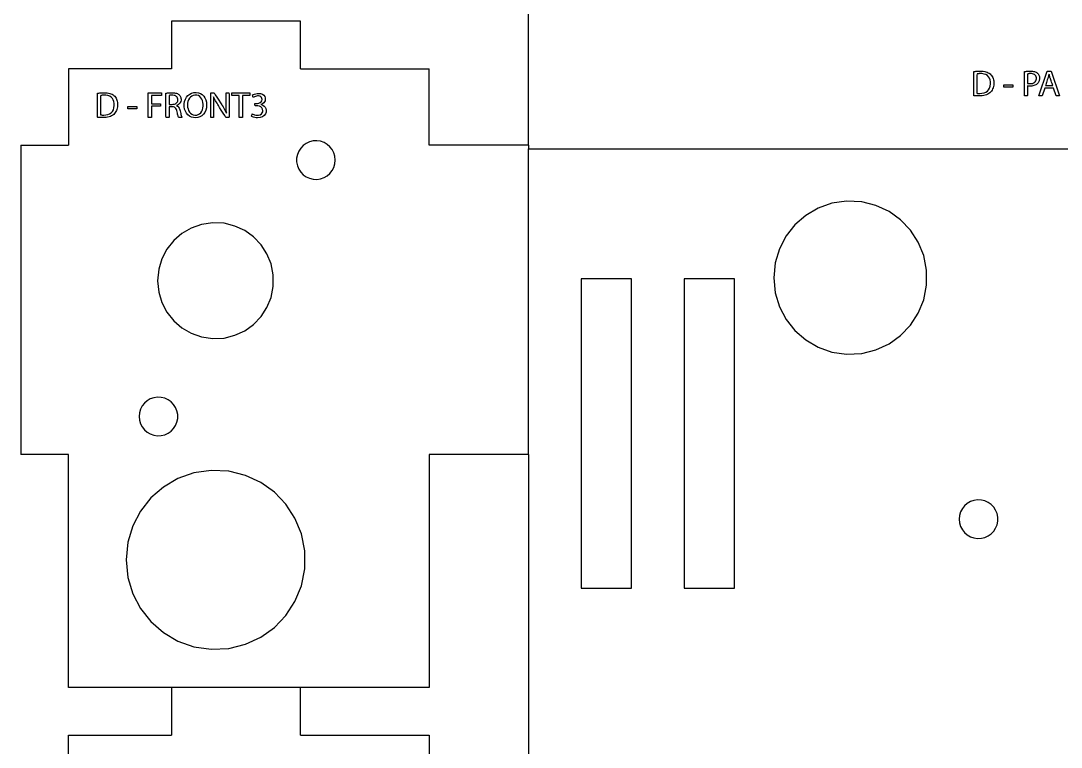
# Model space of a CAD drawing. Header units: metres. Extents: x 1590 to 2032, y 1171 to 1416.
# Drawn here: x 1592.8 to 1673.6, y 1228.9 to 1285.2 of the extents above; entities that cross this region are included whole.
import ezdxf

# ---------------------------------------------------------------- set-up
doc = ezdxf.new("R2010")
doc.units = ezdxf.units.M

msp = doc.modelspace()

# ---------------------------------------------------------------- linework, layer by layer
at = {"layer": 'COMPONENT1'}
for p, q in [((1632.23, 1275.599), (1632.23, 1327.305)), ((1614.53, 1285.22), (1604.53, 1285.22)), ((1604.53, 1285.22), (1604.53, 1281.52)), ((1614.53, 1281.52), (1614.53, 1285.22)), ((1604.53, 1281.52), (1596.53, 1281.52)), ((1596.53, 1281.52), (1596.53, 1275.599)), ((1614.53, 1281.52), (1624.53, 1281.52)), ((1624.53, 1275.599), (1624.53, 1281.52)), ((1592.83, 1275.599), (1596.53, 1275.599)), ((1592.83, 1275.599), (1592.83, 1251.589)), ((1614.558, 1275.36), (1614.406, 1275.125)), ((1614.751, 1275.561), (1614.558, 1275.36)), ((1614.978, 1275.725), (1614.751, 1275.561)), ((1615.234, 1275.844), (1614.978, 1275.725)), ((1615.513, 1275.913), (1615.234, 1275.844)), ((1615.81, 1275.928), (1615.513, 1275.913)), ((1616.099, 1275.885), (1615.81, 1275.928)), ((1616.367, 1275.79), (1616.099, 1275.885)), ((1616.609, 1275.648), (1616.367, 1275.79)), ((1616.82, 1275.465), (1616.609, 1275.648)), ((1616.993, 1275.246), (1616.82, 1275.465)), ((1632.23, 1275.599), (1624.53, 1275.599)), ((1632.23, 1275.599), (1632.23, 1275.3)), ((1632.23, 1275.3), (1788.894, 1275.3)), ((1632.23, 1251.589), (1632.23, 1275.3)), ((1614.298, 1274.863), (1614.242, 1274.578)), ((1614.242, 1274.578), (1614.242, 1274.281)), ((1614.406, 1275.125), (1614.298, 1274.863)), ((1617.124, 1274.997), (1616.993, 1275.246)), ((1617.206, 1274.723), (1617.124, 1274.997)), ((1617.235, 1274.429), (1617.206, 1274.723)), ((1614.242, 1274.281), (1614.298, 1273.996)), ((1614.298, 1273.996), (1614.406, 1273.734)), ((1614.406, 1273.734), (1614.558, 1273.499)), ((1616.993, 1273.613), (1617.124, 1273.862)), ((1617.124, 1273.862), (1617.206, 1274.136)), ((1617.206, 1274.136), (1617.235, 1274.429)), ((1614.558, 1273.499), (1614.751, 1273.297)), ((1614.751, 1273.297), (1614.978, 1273.134)), ((1614.978, 1273.134), (1615.234, 1273.015)), ((1615.234, 1273.015), (1615.513, 1272.946)), ((1615.513, 1272.946), (1615.81, 1272.931)), ((1615.81, 1272.931), (1616.099, 1272.974)), ((1616.099, 1272.974), (1616.367, 1273.069)), ((1616.367, 1273.069), (1616.609, 1273.211)), ((1616.609, 1273.211), (1616.82, 1273.394)), ((1616.82, 1273.394), (1616.993, 1273.613)), ((1656.932, 1271.242), (1655.785, 1271.073)), ((1658.108, 1271.185), (1656.932, 1271.242)), ((1654.72, 1270.697), (1653.76, 1270.134)), ((1655.785, 1271.073), (1654.72, 1270.697)), ((1659.216, 1270.909), (1658.108, 1271.185)), ((1660.232, 1270.437), (1659.216, 1270.909)), ((1661.132, 1269.79), (1660.232, 1270.437)), ((1653.76, 1270.134), (1652.925, 1269.408)), ((1661.896, 1268.99), (1661.132, 1269.79)), ((1606.056, 1269.151), (1605.33, 1268.726)), ((1606.862, 1269.436), (1606.056, 1269.151)), ((1607.729, 1269.564), (1606.862, 1269.436)), ((1608.618, 1269.521), (1607.729, 1269.564)), ((1609.457, 1269.312), (1608.618, 1269.521)), ((1610.225, 1268.955), (1609.457, 1269.312)), ((1610.906, 1268.466), (1610.225, 1268.955)), ((1652.925, 1269.408), (1652.237, 1268.539)), ((1662.502, 1268.059), (1661.896, 1268.99)), ((1604.698, 1268.176), (1604.178, 1267.52)), ((1605.33, 1268.726), (1604.698, 1268.176)), ((1611.483, 1267.86), (1610.906, 1268.466)), ((1652.237, 1268.539), (1651.719, 1267.551)), ((1662.927, 1267.018), (1662.502, 1268.059)), ((1604.178, 1267.52), (1603.787, 1266.772)), ((1611.941, 1267.156), (1611.483, 1267.86)), ((1651.719, 1267.551), (1651.392, 1266.463)), ((1603.787, 1266.772), (1603.54, 1265.95)), ((1612.263, 1266.369), (1611.941, 1267.156)), ((1651.392, 1266.463), (1651.279, 1265.3)), ((1663.15, 1265.89), (1662.927, 1267.018)), ((1603.54, 1265.95), (1603.453, 1265.069)), ((1612.432, 1265.516), (1612.263, 1266.369)), ((1663.15, 1264.709), (1663.15, 1265.89)), ((1603.453, 1265.069), (1603.54, 1264.189)), ((1612.432, 1264.623), (1612.432, 1265.516)), ((1640.23, 1265.225), (1636.33, 1265.225)), ((1636.33, 1265.225), (1636.33, 1241.214)), ((1640.23, 1241.214), (1640.23, 1265.225)), ((1648.23, 1265.225), (1644.33, 1265.225)), ((1644.33, 1265.225), (1644.33, 1241.214)), ((1648.23, 1241.214), (1648.23, 1265.225)), ((1651.279, 1265.3), (1651.392, 1264.136)), ((1603.54, 1264.189), (1603.787, 1263.367)), ((1612.263, 1263.77), (1612.432, 1264.623)), ((1651.392, 1264.136), (1651.719, 1263.048)), ((1662.927, 1263.581), (1663.15, 1264.709)), ((1603.787, 1263.367), (1604.178, 1262.619)), ((1611.941, 1262.983), (1612.263, 1263.77)), ((1662.502, 1262.54), (1662.927, 1263.581)), ((1604.178, 1262.619), (1604.698, 1261.962)), ((1611.483, 1262.278), (1611.941, 1262.983)), ((1651.719, 1263.048), (1652.237, 1262.06)), ((1661.896, 1261.609), (1662.502, 1262.54)), ((1604.698, 1261.962), (1605.33, 1261.413)), ((1610.225, 1261.184), (1610.906, 1261.673)), ((1610.906, 1261.673), (1611.483, 1262.278)), ((1652.237, 1262.06), (1652.925, 1261.191)), ((1661.132, 1260.809), (1661.896, 1261.609)), ((1605.33, 1261.413), (1606.056, 1260.988)), ((1606.056, 1260.988), (1606.862, 1260.703)), ((1608.618, 1260.618), (1609.457, 1260.827)), ((1609.457, 1260.827), (1610.225, 1261.184)), ((1652.925, 1261.191), (1653.76, 1260.465)), ((1660.232, 1260.162), (1661.132, 1260.809)), ((1606.862, 1260.703), (1607.729, 1260.575)), ((1607.729, 1260.575), (1608.618, 1260.618)), ((1653.76, 1260.465), (1654.72, 1259.903)), ((1659.216, 1259.69), (1660.232, 1260.162)), ((1654.72, 1259.903), (1655.785, 1259.526)), ((1655.785, 1259.526), (1656.932, 1259.357)), ((1656.932, 1259.357), (1658.108, 1259.414)), ((1658.108, 1259.414), (1659.216, 1259.69)), ((1603.154, 1255.986), (1602.885, 1255.891)), ((1603.443, 1256.029), (1603.154, 1255.986)), ((1603.739, 1256.014), (1603.443, 1256.029)), ((1604.019, 1255.945), (1603.739, 1256.014)), ((1604.275, 1255.826), (1604.019, 1255.945)), ((1602.129, 1255.098), (1602.046, 1254.824)), ((1602.259, 1255.347), (1602.129, 1255.098)), ((1602.432, 1255.566), (1602.259, 1255.347)), ((1602.643, 1255.749), (1602.432, 1255.566)), ((1602.885, 1255.891), (1602.643, 1255.749)), ((1604.502, 1255.662), (1604.275, 1255.826)), ((1604.694, 1255.461), (1604.502, 1255.662)), ((1604.847, 1255.226), (1604.694, 1255.461)), ((1604.954, 1254.964), (1604.847, 1255.226)), ((1602.046, 1254.824), (1602.018, 1254.53)), ((1602.018, 1254.53), (1602.046, 1254.237)), ((1605.01, 1254.679), (1604.954, 1254.964)), ((1604.954, 1254.097), (1605.01, 1254.382)), ((1605.01, 1254.382), (1605.01, 1254.679)), ((1602.046, 1254.237), (1602.129, 1253.963)), ((1602.129, 1253.963), (1602.259, 1253.714)), ((1602.259, 1253.714), (1602.432, 1253.495)), ((1602.432, 1253.495), (1602.643, 1253.312)), ((1604.502, 1253.398), (1604.694, 1253.6)), ((1604.694, 1253.6), (1604.847, 1253.835)), ((1604.847, 1253.835), (1604.954, 1254.097)), ((1602.643, 1253.312), (1602.885, 1253.17)), ((1602.885, 1253.17), (1603.154, 1253.075)), ((1603.154, 1253.075), (1603.443, 1253.032)), ((1603.443, 1253.032), (1603.739, 1253.047)), ((1603.739, 1253.047), (1604.019, 1253.116)), ((1604.019, 1253.116), (1604.275, 1253.235)), ((1604.275, 1253.235), (1604.502, 1253.398)), ((1596.53, 1251.589), (1592.83, 1251.589)), ((1596.53, 1233.48), (1596.53, 1251.589)), ((1632.23, 1251.589), (1624.53, 1251.589)), ((1624.53, 1251.589), (1624.53, 1233.48)), ((1632.23, 1251.589), (1632.23, 1223.859)), ((1607.607, 1250.344), (1606.267, 1250.147)), ((1608.98, 1250.278), (1607.607, 1250.344)), ((1610.275, 1249.956), (1608.98, 1250.278)), ((1605.023, 1249.707), (1603.901, 1249.05)), ((1606.267, 1250.147), (1605.023, 1249.707)), ((1611.461, 1249.404), (1610.275, 1249.956)), ((1603.901, 1249.05), (1602.926, 1248.202)), ((1612.513, 1248.648), (1611.461, 1249.404)), ((1613.405, 1247.714), (1612.513, 1248.648)), ((1602.926, 1248.202), (1602.123, 1247.187)), ((1666.547, 1247.92), (1666.304, 1247.778)), ((1666.815, 1248.015), (1666.547, 1247.92)), ((1667.104, 1248.057), (1666.815, 1248.015)), ((1667.401, 1248.043), (1667.104, 1248.057)), ((1667.68, 1247.973), (1667.401, 1248.043)), ((1667.936, 1247.854), (1667.68, 1247.973)), ((1668.163, 1247.691), (1667.936, 1247.854)), ((1602.123, 1247.187), (1601.518, 1246.032)), ((1614.113, 1246.626), (1613.405, 1247.714)), ((1665.79, 1247.127), (1665.708, 1246.853)), ((1665.921, 1247.376), (1665.79, 1247.127)), ((1666.094, 1247.595), (1665.921, 1247.376)), ((1666.304, 1247.778), (1666.094, 1247.595)), ((1668.356, 1247.489), (1668.163, 1247.691)), ((1668.508, 1247.255), (1668.356, 1247.489)), ((1668.615, 1246.992), (1668.508, 1247.255)), ((1614.609, 1245.41), (1614.113, 1246.626)), ((1665.708, 1246.853), (1665.679, 1246.559)), ((1665.679, 1246.559), (1665.708, 1246.266)), ((1665.708, 1246.266), (1665.79, 1245.992)), ((1668.672, 1246.708), (1668.615, 1246.992)), ((1668.615, 1246.126), (1668.672, 1246.41)), ((1668.672, 1246.41), (1668.672, 1246.708)), ((1601.518, 1246.032), (1601.136, 1244.762)), ((1614.87, 1244.092), (1614.609, 1245.41)), ((1665.79, 1245.992), (1665.921, 1245.742)), ((1665.921, 1245.742), (1666.094, 1245.523)), ((1666.094, 1245.523), (1666.304, 1245.34)), ((1667.936, 1245.264), (1668.163, 1245.427)), ((1668.163, 1245.427), (1668.356, 1245.629)), ((1668.356, 1245.629), (1668.508, 1245.864)), ((1668.508, 1245.864), (1668.615, 1246.126)), ((1601.136, 1244.762), (1601.003, 1243.403)), ((1666.304, 1245.34), (1666.547, 1245.199)), ((1666.547, 1245.199), (1666.815, 1245.104)), ((1666.815, 1245.104), (1667.104, 1245.061)), ((1667.104, 1245.061), (1667.401, 1245.075)), ((1667.401, 1245.075), (1667.68, 1245.145)), ((1667.68, 1245.145), (1667.936, 1245.264)), ((1614.87, 1242.713), (1614.87, 1244.092)), ((1601.003, 1243.403), (1601.136, 1242.043)), ((1614.609, 1241.396), (1614.87, 1242.713)), ((1601.136, 1242.043), (1601.518, 1240.773)), ((1614.113, 1240.18), (1614.609, 1241.396)), ((1601.518, 1240.773), (1602.123, 1239.619)), ((1636.33, 1241.214), (1640.23, 1241.214)), ((1644.33, 1241.214), (1648.23, 1241.214)), ((1613.405, 1239.092), (1614.113, 1240.18)), ((1602.123, 1239.619), (1602.926, 1238.604)), ((1612.513, 1238.158), (1613.405, 1239.092)), ((1602.926, 1238.604), (1603.901, 1237.756)), ((1611.461, 1237.402), (1612.513, 1238.158)), ((1603.901, 1237.756), (1605.023, 1237.099)), ((1610.275, 1236.85), (1611.461, 1237.402)), ((1605.023, 1237.099), (1606.267, 1236.659)), ((1606.267, 1236.659), (1607.607, 1236.462)), ((1607.607, 1236.462), (1608.98, 1236.528)), ((1608.98, 1236.528), (1610.275, 1236.85)), ((1604.53, 1233.48), (1596.53, 1233.48)), ((1604.53, 1233.48), (1604.53, 1229.78)), ((1614.53, 1233.48), (1604.53, 1233.48)), ((1614.53, 1229.78), (1614.53, 1233.48)), ((1624.53, 1233.48), (1614.53, 1233.48)), ((1596.53, 1229.78), (1604.53, 1229.78)), ((1596.53, 1223.859), (1596.53, 1229.78)), ((1614.53, 1229.78), (1624.53, 1229.78)), ((1624.53, 1229.78), (1624.53, 1223.859))]:
    msp.add_line(p, q, dxfattribs=at)
at = {"layer": 'COMPONENT21'}
for p, q in [((1666.801, 1281.295), (1666.857, 1281.304)), ((1666.801, 1281.217), (1666.801, 1281.295)), ((1666.801, 1281.012), (1666.801, 1281.217)), ((1666.801, 1280.721), (1666.801, 1281.012)), ((1666.857, 1281.304), (1666.916, 1281.312)), ((1666.916, 1281.312), (1666.977, 1281.319)), ((1666.977, 1281.319), (1667.04, 1281.325)), ((1667.04, 1281.325), (1667.106, 1281.33)), ((1667.066, 1281.121), (1667.046, 1281.03)), ((1667.046, 1281.03), (1667.046, 1280.851)), ((1667.094, 1281.126), (1667.066, 1281.121)), ((1667.124, 1281.13), (1667.094, 1281.126)), ((1667.106, 1281.33), (1667.173, 1281.334)), ((1667.157, 1281.134), (1667.124, 1281.13)), ((1667.192, 1281.137), (1667.157, 1281.134)), ((1667.173, 1281.334), (1667.242, 1281.336)), ((1667.231, 1281.14), (1667.192, 1281.137)), ((1667.272, 1281.142), (1667.231, 1281.14)), ((1667.242, 1281.336), (1667.313, 1281.337)), ((1667.316, 1281.143), (1667.272, 1281.142)), ((1667.313, 1281.337), (1667.431, 1281.335)), ((1667.444, 1281.138), (1667.316, 1281.143)), ((1667.431, 1281.335), (1667.548, 1281.324)), ((1667.608, 1281.111), (1667.444, 1281.138)), ((1667.548, 1281.324), (1667.657, 1281.307)), ((1667.748, 1281.061), (1667.608, 1281.111)), ((1667.657, 1281.307), (1667.757, 1281.282)), ((1667.865, 1280.988), (1667.748, 1281.061)), ((1667.757, 1281.282), (1667.849, 1281.25)), ((1667.849, 1281.25), (1667.932, 1281.212)), ((1667.959, 1280.895), (1667.865, 1280.988)), ((1667.932, 1281.212), (1668.008, 1281.167)), ((1668.008, 1281.167), (1668.075, 1281.116)), ((1668.075, 1281.116), (1668.136, 1281.058)), ((1668.136, 1281.058), (1668.191, 1280.993)), ((1668.191, 1280.993), (1668.239, 1280.923)), ((1670.743, 1281.301), (1670.789, 1281.308)), ((1670.743, 1281.222), (1670.743, 1281.301)), ((1670.743, 1281.014), (1670.743, 1281.222)), ((1670.743, 1280.72), (1670.743, 1281.014)), ((1670.789, 1281.308), (1670.838, 1281.314)), ((1670.838, 1281.314), (1670.89, 1281.321)), ((1670.89, 1281.321), (1670.946, 1281.326)), ((1670.946, 1281.326), (1671.006, 1281.331)), ((1671.002, 1281.126), (1670.989, 1281.08)), ((1670.989, 1281.08), (1670.989, 1280.992)), ((1670.989, 1280.992), (1670.989, 1280.873)), ((1671.045, 1281.133), (1671.002, 1281.126)), ((1671.006, 1281.331), (1671.069, 1281.334)), ((1671.072, 1281.136), (1671.045, 1281.133)), ((1671.069, 1281.334), (1671.136, 1281.336)), ((1671.101, 1281.139), (1671.072, 1281.136)), ((1671.133, 1281.141), (1671.101, 1281.139)), ((1671.168, 1281.142), (1671.133, 1281.141)), ((1671.136, 1281.336), (1671.206, 1281.337)), ((1671.205, 1281.143), (1671.168, 1281.142)), ((1671.278, 1281.141), (1671.205, 1281.143)), ((1671.206, 1281.337), (1671.292, 1281.335)), ((1671.366, 1281.129), (1671.278, 1281.141)), ((1671.292, 1281.335), (1671.373, 1281.328)), ((1671.446, 1281.106), (1671.366, 1281.129)), ((1671.373, 1281.328), (1671.449, 1281.316)), ((1671.515, 1281.072), (1671.446, 1281.106)), ((1671.449, 1281.316), (1671.519, 1281.3)), ((1671.572, 1281.026), (1671.515, 1281.072)), ((1671.519, 1281.3), (1671.583, 1281.278)), ((1671.617, 1280.969), (1671.572, 1281.026)), ((1671.583, 1281.278), (1671.64, 1281.252)), ((1671.649, 1280.901), (1671.617, 1280.969)), ((1671.64, 1281.252), (1671.692, 1281.222)), ((1671.692, 1281.222), (1671.738, 1281.188)), ((1671.738, 1281.188), (1671.776, 1281.152)), ((1671.776, 1281.152), (1671.809, 1281.113)), ((1671.809, 1281.113), (1671.838, 1281.07)), ((1671.838, 1281.07), (1671.863, 1281.024)), ((1671.863, 1281.024), (1671.883, 1280.973)), ((1671.864, 1279.422), (1672.513, 1281.323)), ((1671.883, 1280.973), (1671.899, 1280.92)), ((1672.513, 1281.323), (1672.806, 1281.323)), ((1672.611, 1280.961), (1672.6, 1280.918)), ((1672.622, 1281.003), (1672.611, 1280.961)), ((1672.633, 1281.045), (1672.622, 1281.003)), ((1672.657, 1281.092), (1672.633, 1281.045)), ((1672.668, 1281.052), (1672.657, 1281.092)), ((1672.678, 1281.011), (1672.668, 1281.052)), ((1672.689, 1280.969), (1672.678, 1281.011)), ((1672.701, 1280.927), (1672.689, 1280.969)), ((1672.806, 1281.323), (1673.455, 1279.422)), ((1666.801, 1280.386), (1666.801, 1280.721)), ((1666.801, 1280.047), (1666.801, 1280.386)), ((1667.046, 1280.851), (1667.046, 1280.609)), ((1667.046, 1280.609), (1667.046, 1280.338)), ((1667.046, 1280.338), (1667.046, 1280.07)), ((1668.029, 1280.783), (1667.959, 1280.895)), ((1668.076, 1280.652), (1668.029, 1280.783)), ((1668.033, 1280.017), (1668.08, 1280.166)), ((1668.101, 1280.505), (1668.076, 1280.652)), ((1668.08, 1280.166), (1668.102, 1280.336)), ((1668.102, 1280.336), (1668.101, 1280.505)), ((1668.239, 1280.923), (1668.28, 1280.845)), ((1668.28, 1280.845), (1668.313, 1280.761)), ((1668.335, 1280.141), (1668.309, 1280.044)), ((1668.313, 1280.761), (1668.338, 1280.67)), ((1668.353, 1280.244), (1668.335, 1280.141)), ((1668.338, 1280.67), (1668.355, 1280.572)), ((1668.362, 1280.353), (1668.353, 1280.244)), ((1668.355, 1280.572), (1668.363, 1280.465)), ((1668.363, 1280.465), (1668.362, 1280.353)), ((1669.149, 1280.093), (1669.149, 1280.274)), ((1669.149, 1280.274), (1669.846, 1280.274)), ((1669.846, 1280.274), (1669.846, 1280.093)), ((1670.743, 1280.381), (1670.743, 1280.72)), ((1670.743, 1280.039), (1670.743, 1280.381)), ((1670.989, 1280.873), (1670.989, 1280.74)), ((1670.989, 1280.74), (1670.989, 1280.608)), ((1670.989, 1280.608), (1670.989, 1280.494)), ((1670.989, 1280.494), (1670.989, 1280.414)), ((1670.989, 1280.414), (1670.989, 1280.384)), ((1670.989, 1280.384), (1671.031, 1280.375)), ((1671.025, 1280.176), (1670.989, 1280.18)), ((1670.989, 1280.18), (1670.989, 1280.129)), ((1670.989, 1280.129), (1670.989, 1280.031)), ((1671.072, 1280.171), (1671.025, 1280.176)), ((1671.031, 1280.375), (1671.077, 1280.369)), ((1671.122, 1280.168), (1671.072, 1280.171)), ((1671.077, 1280.369), (1671.129, 1280.365)), ((1671.148, 1280.167), (1671.122, 1280.168)), ((1671.129, 1280.365), (1671.157, 1280.364)), ((1671.174, 1280.167), (1671.148, 1280.167)), ((1671.157, 1280.364), (1671.186, 1280.364)), ((1671.235, 1280.168), (1671.174, 1280.167)), ((1671.186, 1280.364), (1671.275, 1280.368)), ((1671.321, 1280.174), (1671.235, 1280.168)), ((1671.275, 1280.368), (1671.37, 1280.385)), ((1671.402, 1280.188), (1671.321, 1280.174)), ((1671.37, 1280.385), (1671.452, 1280.414)), ((1671.48, 1280.207), (1671.402, 1280.188)), ((1671.452, 1280.414), (1671.523, 1280.455)), ((1671.553, 1280.233), (1671.48, 1280.207)), ((1671.523, 1280.455), (1671.58, 1280.508)), ((1671.621, 1280.265), (1671.553, 1280.233)), ((1671.58, 1280.508), (1671.624, 1280.571)), ((1671.683, 1280.303), (1671.621, 1280.265)), ((1671.624, 1280.571), (1671.653, 1280.646)), ((1671.666, 1280.821), (1671.649, 1280.901)), ((1671.653, 1280.646), (1671.667, 1280.731)), ((1671.667, 1280.731), (1671.666, 1280.821)), ((1671.739, 1280.348), (1671.683, 1280.303)), ((1671.783, 1280.392), (1671.739, 1280.348)), ((1671.814, 1280.432), (1671.783, 1280.392)), ((1671.842, 1280.475), (1671.814, 1280.432)), ((1671.865, 1280.521), (1671.842, 1280.475)), ((1671.883, 1280.571), (1671.865, 1280.521)), ((1671.898, 1280.624), (1671.883, 1280.571)), ((1671.908, 1280.68), (1671.898, 1280.624)), ((1671.899, 1280.92), (1671.909, 1280.862)), ((1671.913, 1280.74), (1671.908, 1280.68)), ((1671.909, 1280.862), (1671.914, 1280.802)), ((1671.914, 1280.802), (1671.913, 1280.74)), ((1672.39, 1280.282), (1672.372, 1280.228)), ((1672.372, 1280.228), (1672.398, 1280.212)), ((1672.418, 1280.364), (1672.39, 1280.282)), ((1672.398, 1280.212), (1672.466, 1280.212)), ((1672.451, 1280.462), (1672.418, 1280.364)), ((1672.485, 1280.562), (1672.451, 1280.462)), ((1672.466, 1280.212), (1672.559, 1280.212)), ((1672.515, 1280.653), (1672.485, 1280.562)), ((1672.539, 1280.723), (1672.515, 1280.653)), ((1672.551, 1280.759), (1672.539, 1280.723)), ((1672.562, 1280.79), (1672.551, 1280.759)), ((1672.559, 1280.212), (1672.663, 1280.212)), ((1672.575, 1280.833), (1672.562, 1280.79)), ((1672.588, 1280.876), (1672.575, 1280.833)), ((1672.6, 1280.918), (1672.588, 1280.876)), ((1672.663, 1280.212), (1672.766, 1280.212)), ((1672.713, 1280.884), (1672.701, 1280.927)), ((1672.726, 1280.841), (1672.713, 1280.884)), ((1672.74, 1280.797), (1672.726, 1280.841)), ((1672.753, 1280.758), (1672.74, 1280.797)), ((1672.763, 1280.729), (1672.753, 1280.758)), ((1672.785, 1280.664), (1672.763, 1280.729)), ((1672.766, 1280.212), (1672.855, 1280.212)), ((1672.816, 1280.576), (1672.785, 1280.664)), ((1672.85, 1280.477), (1672.816, 1280.576)), ((1672.884, 1280.379), (1672.85, 1280.477)), ((1672.855, 1280.212), (1672.941, 1280.212)), ((1672.913, 1280.294), (1672.884, 1280.379)), ((1672.941, 1280.212), (1672.913, 1280.294)), ((1666.801, 1279.748), (1666.801, 1280.047)), ((1666.801, 1279.528), (1666.801, 1279.748)), ((1666.801, 1279.429), (1666.801, 1279.528)), ((1666.841, 1279.423), (1666.801, 1279.429)), ((1666.889, 1279.419), (1666.841, 1279.423)), ((1666.939, 1279.415), (1666.889, 1279.419)), ((1666.992, 1279.412), (1666.939, 1279.415)), ((1667.047, 1279.409), (1666.992, 1279.412)), ((1667.046, 1280.07), (1667.046, 1279.839)), ((1667.046, 1279.839), (1667.046, 1279.676)), ((1667.046, 1279.676), (1667.046, 1279.614)), ((1667.046, 1279.614), (1667.096, 1279.609)), ((1667.105, 1279.407), (1667.047, 1279.409)), ((1667.096, 1279.609), (1667.125, 1279.607)), ((1667.165, 1279.406), (1667.105, 1279.407)), ((1667.125, 1279.607), (1667.155, 1279.605)), ((1667.155, 1279.605), (1667.186, 1279.604)), ((1667.228, 1279.405), (1667.165, 1279.406)), ((1667.186, 1279.604), (1667.219, 1279.603)), ((1667.219, 1279.603), (1667.253, 1279.603)), ((1667.342, 1279.407), (1667.228, 1279.405)), ((1667.253, 1279.603), (1667.288, 1279.603)), ((1667.288, 1279.603), (1667.442, 1279.611)), ((1667.47, 1279.418), (1667.342, 1279.407)), ((1667.442, 1279.611), (1667.606, 1279.644)), ((1667.589, 1279.437), (1667.47, 1279.418)), ((1667.701, 1279.464), (1667.589, 1279.437)), ((1667.606, 1279.644), (1667.748, 1279.702)), ((1667.805, 1279.499), (1667.701, 1279.464)), ((1667.748, 1279.702), (1667.866, 1279.784)), ((1667.899, 1279.542), (1667.805, 1279.499)), ((1667.866, 1279.784), (1667.961, 1279.889)), ((1667.985, 1279.593), (1667.899, 1279.542)), ((1667.961, 1279.889), (1668.033, 1280.017)), ((1668.061, 1279.651), (1667.985, 1279.593)), ((1668.126, 1279.717), (1668.061, 1279.651)), ((1668.183, 1279.789), (1668.126, 1279.717)), ((1668.232, 1279.867), (1668.183, 1279.789)), ((1668.274, 1279.952), (1668.232, 1279.867)), ((1668.309, 1280.044), (1668.274, 1279.952)), ((1669.846, 1280.093), (1669.149, 1280.093)), ((1670.743, 1279.738), (1670.743, 1280.039)), ((1670.743, 1279.518), (1670.743, 1279.738)), ((1670.752, 1279.422), (1670.743, 1279.518)), ((1670.777, 1279.422), (1670.752, 1279.422)), ((1670.815, 1279.422), (1670.777, 1279.422)), ((1670.859, 1279.422), (1670.815, 1279.422)), ((1670.903, 1279.422), (1670.859, 1279.422)), ((1670.944, 1279.422), (1670.903, 1279.422)), ((1670.989, 1279.442), (1670.944, 1279.422)), ((1670.989, 1280.031), (1670.989, 1279.903)), ((1670.989, 1279.903), (1670.989, 1279.764)), ((1670.989, 1279.764), (1670.989, 1279.629)), ((1670.989, 1279.629), (1670.989, 1279.516)), ((1670.989, 1279.516), (1670.989, 1279.442)), ((1672.118, 1279.422), (1671.864, 1279.422)), ((1672.315, 1280.02), (1672.118, 1279.422)), ((1672.989, 1280.02), (1672.315, 1280.02)), ((1673.193, 1279.422), (1672.989, 1280.02)), ((1673.455, 1279.422), (1673.193, 1279.422))]:
    msp.add_line(p, q, dxfattribs=at)
at = {"layer": 'COMPONENT7'}
for p, q in [((1598.782, 1279.617), (1598.838, 1279.626)), ((1598.782, 1279.54), (1598.782, 1279.617)), ((1598.782, 1279.335), (1598.782, 1279.54)), ((1598.782, 1279.044), (1598.782, 1279.335)), ((1598.838, 1279.626), (1598.897, 1279.634)), ((1598.897, 1279.634), (1598.958, 1279.641)), ((1598.958, 1279.641), (1599.021, 1279.647)), ((1599.021, 1279.647), (1599.086, 1279.652)), ((1599.047, 1279.443), (1599.027, 1279.352)), ((1599.027, 1279.352), (1599.027, 1279.173)), ((1599.074, 1279.448), (1599.047, 1279.443)), ((1599.104, 1279.453), (1599.074, 1279.448)), ((1599.086, 1279.652), (1599.154, 1279.656)), ((1599.137, 1279.456), (1599.104, 1279.453)), ((1599.173, 1279.46), (1599.137, 1279.456)), ((1599.154, 1279.656), (1599.223, 1279.659)), ((1599.211, 1279.462), (1599.173, 1279.46)), ((1599.252, 1279.464), (1599.211, 1279.462)), ((1599.223, 1279.659), (1599.293, 1279.66)), ((1599.296, 1279.465), (1599.252, 1279.464)), ((1599.293, 1279.66), (1599.411, 1279.657)), ((1599.424, 1279.46), (1599.296, 1279.465)), ((1599.411, 1279.657), (1599.529, 1279.647)), ((1599.588, 1279.433), (1599.424, 1279.46)), ((1599.529, 1279.647), (1599.638, 1279.629)), ((1599.729, 1279.383), (1599.588, 1279.433)), ((1599.638, 1279.629), (1599.738, 1279.604)), ((1599.846, 1279.31), (1599.729, 1279.383)), ((1599.738, 1279.604), (1599.83, 1279.573)), ((1599.83, 1279.573), (1599.913, 1279.534)), ((1599.913, 1279.534), (1599.988, 1279.49)), ((1599.988, 1279.49), (1600.056, 1279.438)), ((1600.056, 1279.438), (1600.117, 1279.38)), ((1600.117, 1279.38), (1600.172, 1279.316)), ((1600.172, 1279.316), (1600.22, 1279.245)), ((1602.721, 1279.645), (1603.745, 1279.645)), ((1602.721, 1277.744), (1602.721, 1279.645)), ((1603.745, 1279.439), (1602.97, 1279.439)), ((1602.97, 1279.439), (1602.97, 1278.808)), ((1603.745, 1279.645), (1603.745, 1279.439)), ((1604.099, 1279.62), (1604.154, 1279.629)), ((1604.099, 1279.52), (1604.099, 1279.62)), ((1604.099, 1279.261), (1604.099, 1279.52)), ((1604.154, 1279.629), (1604.215, 1279.637)), ((1604.215, 1279.637), (1604.28, 1279.645)), ((1604.28, 1279.645), (1604.348, 1279.651)), ((1604.358, 1279.451), (1604.344, 1279.408)), ((1604.344, 1279.408), (1604.344, 1279.325)), ((1604.344, 1279.325), (1604.344, 1279.213)), ((1604.348, 1279.651), (1604.418, 1279.655)), ((1604.401, 1279.458), (1604.358, 1279.451)), ((1604.428, 1279.461), (1604.401, 1279.458)), ((1604.418, 1279.655), (1604.489, 1279.658)), ((1604.458, 1279.464), (1604.428, 1279.461)), ((1604.492, 1279.466), (1604.458, 1279.464)), ((1604.489, 1279.658), (1604.56, 1279.66)), ((1604.529, 1279.467), (1604.492, 1279.466)), ((1604.569, 1279.468), (1604.529, 1279.467)), ((1604.56, 1279.66), (1604.66, 1279.657)), ((1604.642, 1279.466), (1604.569, 1279.468)), ((1604.728, 1279.455), (1604.642, 1279.466)), ((1604.66, 1279.657), (1604.757, 1279.649)), ((1604.806, 1279.434), (1604.728, 1279.455)), ((1604.757, 1279.649), (1604.843, 1279.635)), ((1604.873, 1279.403), (1604.806, 1279.434)), ((1604.843, 1279.635), (1604.921, 1279.615)), ((1604.929, 1279.361), (1604.873, 1279.403)), ((1604.921, 1279.615), (1604.99, 1279.588)), ((1604.973, 1279.308), (1604.929, 1279.361)), ((1604.99, 1279.588), (1605.052, 1279.556)), ((1605.052, 1279.556), (1605.106, 1279.517)), ((1605.106, 1279.517), (1605.146, 1279.478)), ((1605.146, 1279.478), (1605.18, 1279.436)), ((1605.18, 1279.436), (1605.209, 1279.39)), ((1605.209, 1279.39), (1605.232, 1279.339)), ((1605.232, 1279.339), (1605.25, 1279.285)), ((1605.609, 1279.167), (1605.696, 1279.322)), ((1605.696, 1279.322), (1605.806, 1279.452)), ((1605.806, 1279.452), (1605.939, 1279.554)), ((1605.996, 1279.324), (1605.916, 1279.225)), ((1605.939, 1279.554), (1606.09, 1279.628)), ((1606.095, 1279.402), (1605.996, 1279.324)), ((1606.09, 1279.628), (1606.258, 1279.67)), ((1606.212, 1279.454), (1606.095, 1279.402)), ((1606.348, 1279.478), (1606.212, 1279.454)), ((1606.258, 1279.67), (1606.44, 1279.678)), ((1606.491, 1279.47), (1606.348, 1279.478)), ((1606.44, 1279.678), (1606.616, 1279.653)), ((1606.616, 1279.43), (1606.491, 1279.47)), ((1606.616, 1279.653), (1606.775, 1279.595)), ((1606.723, 1279.363), (1606.616, 1279.43)), ((1606.812, 1279.273), (1606.723, 1279.363)), ((1606.775, 1279.595), (1606.914, 1279.508)), ((1606.914, 1279.508), (1607.03, 1279.394)), ((1607.03, 1279.394), (1607.124, 1279.255)), ((1607.57, 1279.637), (1607.622, 1279.645)), ((1607.57, 1279.448), (1607.57, 1279.637)), ((1607.57, 1279.084), (1607.57, 1279.448)), ((1607.622, 1279.645), (1607.681, 1279.645)), ((1607.681, 1279.645), (1607.745, 1279.645)), ((1607.745, 1279.645), (1607.801, 1279.645)), ((1607.793, 1279.344), (1607.789, 1279.255)), ((1607.84, 1279.244), (1607.793, 1279.344)), ((1607.801, 1279.645), (1607.836, 1279.645)), ((1607.836, 1279.645), (1607.929, 1279.506)), ((1607.929, 1279.506), (1608.054, 1279.307)), ((1608.766, 1279.614), (1608.767, 1279.645)), ((1608.766, 1279.493), (1608.766, 1279.614)), ((1608.766, 1279.319), (1608.766, 1279.493)), ((1608.766, 1279.13), (1608.766, 1279.319)), ((1608.767, 1279.645), (1608.834, 1279.645)), ((1608.834, 1279.645), (1608.888, 1279.645)), ((1608.888, 1279.645), (1608.941, 1279.645)), ((1608.941, 1279.645), (1608.981, 1279.645)), ((1608.981, 1279.645), (1608.997, 1279.515)), ((1608.997, 1279.515), (1608.997, 1279.186)), ((1609.21, 1279.437), (1609.21, 1279.645)), ((1609.21, 1279.645), (1610.617, 1279.645)), ((1609.788, 1279.437), (1609.21, 1279.437)), ((1609.788, 1277.744), (1609.788, 1279.437)), ((1610.617, 1279.437), (1610.036, 1279.437)), ((1610.036, 1279.437), (1610.036, 1277.744)), ((1610.617, 1279.645), (1610.617, 1279.437)), ((1610.803, 1279.463), (1610.827, 1279.485)), ((1610.814, 1279.433), (1610.803, 1279.463)), ((1610.831, 1279.388), (1610.814, 1279.433)), ((1610.827, 1279.485), (1610.895, 1279.521)), ((1610.849, 1279.34), (1610.831, 1279.388)), ((1610.869, 1279.287), (1610.849, 1279.34)), ((1610.917, 1279.318), (1610.869, 1279.287)), ((1610.895, 1279.521), (1610.976, 1279.555)), ((1610.976, 1279.348), (1610.917, 1279.318)), ((1610.976, 1279.555), (1611.068, 1279.582)), ((1611.042, 1279.374), (1610.976, 1279.348)), ((1611.115, 1279.395), (1611.042, 1279.374)), ((1611.068, 1279.582), (1611.167, 1279.601)), ((1611.192, 1279.407), (1611.115, 1279.395)), ((1611.167, 1279.601), (1611.272, 1279.609)), ((1611.288, 1279.406), (1611.192, 1279.407)), ((1611.272, 1279.609), (1611.442, 1279.593)), ((1611.387, 1279.384), (1611.288, 1279.406)), ((1611.462, 1279.343), (1611.387, 1279.384)), ((1611.442, 1279.593), (1611.585, 1279.542)), ((1611.515, 1279.286), (1611.462, 1279.343)), ((1611.585, 1279.542), (1611.691, 1279.464)), ((1611.691, 1279.464), (1611.763, 1279.364)), ((1611.763, 1279.364), (1611.801, 1279.251)), ((1598.782, 1278.708), (1598.782, 1279.044)), ((1598.782, 1278.37), (1598.782, 1278.708)), ((1599.027, 1279.173), (1599.027, 1278.931)), ((1599.027, 1278.931), (1599.027, 1278.66)), ((1599.027, 1278.66), (1599.027, 1278.393)), ((1599.939, 1279.217), (1599.846, 1279.31)), ((1600.01, 1279.105), (1599.939, 1279.217)), ((1600.057, 1278.974), (1600.01, 1279.105)), ((1600.081, 1278.827), (1600.057, 1278.974)), ((1600.06, 1278.488), (1600.083, 1278.658)), ((1600.083, 1278.658), (1600.081, 1278.827)), ((1600.22, 1279.245), (1600.261, 1279.168)), ((1600.261, 1279.168), (1600.294, 1279.083)), ((1600.294, 1279.083), (1600.319, 1278.992)), ((1600.333, 1278.567), (1600.315, 1278.464)), ((1600.319, 1278.992), (1600.335, 1278.894)), ((1600.343, 1278.675), (1600.333, 1278.567)), ((1600.335, 1278.894), (1600.343, 1278.788)), ((1600.343, 1278.788), (1600.343, 1278.675)), ((1601.13, 1278.416), (1601.13, 1278.596)), ((1601.13, 1278.596), (1601.827, 1278.596)), ((1601.827, 1278.596), (1601.827, 1278.416)), ((1602.97, 1278.808), (1603.686, 1278.808)), ((1603.686, 1278.604), (1602.97, 1278.604)), ((1602.97, 1278.604), (1602.97, 1277.744)), ((1603.686, 1278.808), (1603.686, 1278.604)), ((1604.099, 1278.905), (1604.099, 1279.261)), ((1604.099, 1278.514), (1604.099, 1278.905)), ((1604.099, 1278.149), (1604.099, 1278.514)), ((1604.344, 1279.213), (1604.344, 1279.088)), ((1604.344, 1279.088), (1604.344, 1278.965)), ((1604.344, 1278.965), (1604.344, 1278.858)), ((1604.344, 1278.858), (1604.344, 1278.782)), ((1604.344, 1278.782), (1604.344, 1278.754)), ((1604.344, 1278.754), (1604.382, 1278.754)), ((1604.373, 1278.568), (1604.344, 1278.559)), ((1604.344, 1278.559), (1604.344, 1278.482)), ((1604.412, 1278.568), (1604.373, 1278.568)), ((1604.382, 1278.754), (1604.42, 1278.754)), ((1604.46, 1278.568), (1604.412, 1278.568)), ((1604.42, 1278.754), (1604.465, 1278.754)), ((1604.507, 1278.568), (1604.46, 1278.568)), ((1604.465, 1278.754), (1604.51, 1278.754)), ((1604.571, 1278.568), (1604.507, 1278.568)), ((1604.51, 1278.754), (1604.55, 1278.754)), ((1604.55, 1278.754), (1604.58, 1278.754)), ((1604.614, 1278.565), (1604.571, 1278.568)), ((1604.58, 1278.754), (1604.669, 1278.758)), ((1604.695, 1278.551), (1604.614, 1278.565)), ((1604.669, 1278.758), (1604.753, 1278.774)), ((1604.764, 1278.525), (1604.695, 1278.551)), ((1604.753, 1278.774), (1604.827, 1278.801)), ((1604.822, 1278.485), (1604.764, 1278.525)), ((1604.827, 1278.801), (1604.891, 1278.84)), ((1604.891, 1278.84), (1604.943, 1278.888)), ((1604.96, 1278.676), (1604.914, 1278.658)), ((1604.914, 1278.658), (1604.986, 1278.614)), ((1604.943, 1278.888), (1604.983, 1278.945)), ((1605.037, 1278.717), (1604.96, 1278.676)), ((1605.004, 1279.243), (1604.973, 1279.308)), ((1604.983, 1278.945), (1605.01, 1279.011)), ((1604.986, 1278.614), (1605.035, 1278.576)), ((1605.021, 1279.167), (1605.004, 1279.243)), ((1605.01, 1279.011), (1605.023, 1279.084)), ((1605.023, 1279.084), (1605.021, 1279.167)), ((1605.035, 1278.576), (1605.078, 1278.528)), ((1605.106, 1278.769), (1605.037, 1278.717)), ((1605.078, 1278.528), (1605.115, 1278.472)), ((1605.166, 1278.832), (1605.106, 1278.769)), ((1605.213, 1278.905), (1605.166, 1278.832)), ((1605.248, 1278.989), (1605.213, 1278.905)), ((1605.266, 1279.083), (1605.248, 1278.989)), ((1605.25, 1279.285), (1605.263, 1279.228)), ((1605.263, 1279.228), (1605.269, 1279.167)), ((1605.269, 1279.167), (1605.266, 1279.083)), ((1605.516, 1278.578), (1605.517, 1278.788)), ((1605.546, 1278.386), (1605.516, 1278.578)), ((1605.517, 1278.788), (1605.548, 1278.988)), ((1605.548, 1278.988), (1605.609, 1279.167)), ((1605.781, 1278.835), (1605.772, 1278.686)), ((1605.772, 1278.686), (1605.782, 1278.54)), ((1605.808, 1278.977), (1605.781, 1278.835)), ((1605.782, 1278.54), (1605.81, 1278.401)), ((1605.853, 1279.108), (1605.808, 1278.977)), ((1605.916, 1279.225), (1605.853, 1279.108)), ((1606.883, 1279.164), (1606.812, 1279.273)), ((1606.936, 1279.042), (1606.883, 1279.164)), ((1606.971, 1278.91), (1606.936, 1279.042)), ((1606.969, 1278.477), (1606.988, 1278.626)), ((1606.988, 1278.773), (1606.971, 1278.91)), ((1606.988, 1278.626), (1606.988, 1278.773)), ((1607.124, 1279.255), (1607.193, 1279.094)), ((1607.193, 1279.094), (1607.236, 1278.913)), ((1607.25, 1278.715), (1607.233, 1278.491)), ((1607.236, 1278.913), (1607.25, 1278.715)), ((1607.57, 1278.638), (1607.57, 1279.084)), ((1607.57, 1278.204), (1607.57, 1278.638)), ((1607.789, 1279.255), (1607.794, 1279.14)), ((1607.794, 1279.14), (1607.797, 1279.022)), ((1607.797, 1279.022), (1607.799, 1278.9)), ((1607.799, 1278.9), (1607.801, 1278.77)), ((1607.801, 1278.77), (1607.801, 1278.631)), ((1607.801, 1278.631), (1607.801, 1278.542)), ((1607.801, 1278.542), (1607.801, 1278.439)), ((1607.892, 1279.143), (1607.84, 1279.244)), ((1607.947, 1279.041), (1607.892, 1279.143)), ((1608.006, 1278.939), (1607.947, 1279.041)), ((1608.067, 1278.836), (1608.006, 1278.939)), ((1608.054, 1279.307), (1608.198, 1279.078)), ((1608.129, 1278.734), (1608.067, 1278.836)), ((1608.169, 1278.671), (1608.129, 1278.734)), ((1608.261, 1278.524), (1608.169, 1278.671)), ((1608.198, 1279.078), (1608.331, 1278.868)), ((1608.393, 1278.313), (1608.261, 1278.524)), ((1608.331, 1278.868), (1608.423, 1278.722)), ((1608.423, 1278.722), (1608.464, 1278.657)), ((1608.464, 1278.657), (1608.527, 1278.552)), ((1608.527, 1278.552), (1608.586, 1278.451)), ((1608.766, 1278.965), (1608.766, 1279.13)), ((1608.766, 1278.864), (1608.766, 1278.965)), ((1608.766, 1278.78), (1608.766, 1278.864)), ((1608.767, 1278.647), (1608.766, 1278.78)), ((1608.769, 1278.52), (1608.767, 1278.647)), ((1608.773, 1278.398), (1608.769, 1278.52)), ((1608.997, 1279.186), (1608.997, 1278.752)), ((1608.997, 1278.752), (1608.997, 1278.306)), ((1611.01, 1278.812), (1611.059, 1278.822)), ((1611.01, 1278.777), (1611.01, 1278.812)), ((1611.01, 1278.729), (1611.01, 1278.777)), ((1611.01, 1278.68), (1611.01, 1278.729)), ((1611.027, 1278.635), (1611.01, 1278.68)), ((1611.059, 1278.635), (1611.027, 1278.635)), ((1611.059, 1278.822), (1611.096, 1278.822)), ((1611.096, 1278.635), (1611.059, 1278.635)), ((1611.096, 1278.822), (1611.128, 1278.822)), ((1611.147, 1278.635), (1611.096, 1278.635)), ((1611.128, 1278.822), (1611.215, 1278.826)), ((1611.234, 1278.631), (1611.147, 1278.635)), ((1611.215, 1278.826), (1611.316, 1278.848)), ((1611.356, 1278.605), (1611.234, 1278.631)), ((1611.316, 1278.848), (1611.411, 1278.889)), ((1611.463, 1278.555), (1611.356, 1278.605)), ((1611.411, 1278.889), (1611.489, 1278.952)), ((1611.549, 1278.481), (1611.463, 1278.555)), ((1611.496, 1278.747), (1611.47, 1278.737)), ((1611.489, 1278.952), (1611.541, 1279.037)), ((1611.601, 1278.802), (1611.496, 1278.747)), ((1611.496, 1278.747), (1611.611, 1278.686)), ((1611.546, 1279.217), (1611.515, 1279.286)), ((1611.541, 1279.037), (1611.557, 1279.141)), ((1611.557, 1279.141), (1611.546, 1279.217)), ((1611.685, 1278.87), (1611.601, 1278.802)), ((1611.611, 1278.686), (1611.71, 1278.622)), ((1611.748, 1278.95), (1611.685, 1278.87)), ((1611.71, 1278.622), (1611.791, 1278.537)), ((1611.788, 1279.039), (1611.748, 1278.95)), ((1611.807, 1279.137), (1611.788, 1279.039)), ((1611.791, 1278.537), (1611.848, 1278.432)), ((1611.801, 1279.251), (1611.807, 1279.137)), ((1598.782, 1278.07), (1598.782, 1278.37)), ((1598.782, 1277.85), (1598.782, 1278.07)), ((1598.782, 1277.752), (1598.782, 1277.85)), ((1598.821, 1277.746), (1598.782, 1277.752)), ((1598.87, 1277.741), (1598.821, 1277.746)), ((1598.92, 1277.737), (1598.87, 1277.741)), ((1598.973, 1277.734), (1598.92, 1277.737)), ((1599.028, 1277.731), (1598.973, 1277.734)), ((1599.027, 1278.393), (1599.027, 1278.161)), ((1599.027, 1278.161), (1599.027, 1277.998)), ((1599.027, 1277.998), (1599.027, 1277.936)), ((1599.027, 1277.936), (1599.077, 1277.931)), ((1599.085, 1277.729), (1599.028, 1277.731)), ((1599.077, 1277.931), (1599.105, 1277.929)), ((1599.146, 1277.728), (1599.085, 1277.729)), ((1599.105, 1277.929), (1599.135, 1277.927)), ((1599.135, 1277.927), (1599.167, 1277.926)), ((1599.209, 1277.727), (1599.146, 1277.728)), ((1599.167, 1277.926), (1599.2, 1277.925)), ((1599.2, 1277.925), (1599.234, 1277.925)), ((1599.323, 1277.73), (1599.209, 1277.727)), ((1599.234, 1277.925), (1599.268, 1277.925)), ((1599.268, 1277.925), (1599.423, 1277.933)), ((1599.45, 1277.74), (1599.323, 1277.73)), ((1599.423, 1277.933), (1599.587, 1277.966)), ((1599.57, 1277.759), (1599.45, 1277.74)), ((1599.682, 1277.786), (1599.57, 1277.759)), ((1599.587, 1277.966), (1599.728, 1278.024)), ((1599.785, 1277.821), (1599.682, 1277.786)), ((1599.728, 1278.024), (1599.847, 1278.106)), ((1599.88, 1277.864), (1599.785, 1277.821)), ((1599.847, 1278.106), (1599.942, 1278.212)), ((1599.965, 1277.915), (1599.88, 1277.864)), ((1599.942, 1278.212), (1600.013, 1278.339)), ((1600.041, 1277.974), (1599.965, 1277.915)), ((1600.013, 1278.339), (1600.06, 1278.488)), ((1600.106, 1278.039), (1600.041, 1277.974)), ((1600.163, 1278.111), (1600.106, 1278.039)), ((1600.213, 1278.189), (1600.163, 1278.111)), ((1600.255, 1278.275), (1600.213, 1278.189)), ((1600.289, 1278.366), (1600.255, 1278.275)), ((1600.315, 1278.464), (1600.289, 1278.366)), ((1601.827, 1278.416), (1601.13, 1278.416)), ((1602.97, 1277.744), (1602.721, 1277.744)), ((1604.099, 1277.873), (1604.099, 1278.149)), ((1604.108, 1277.744), (1604.099, 1277.873)), ((1604.14, 1277.744), (1604.108, 1277.744)), ((1604.185, 1277.744), (1604.14, 1277.744)), ((1604.236, 1277.744), (1604.185, 1277.744)), ((1604.285, 1277.744), (1604.236, 1277.744)), ((1604.323, 1277.744), (1604.285, 1277.744)), ((1604.344, 1277.767), (1604.323, 1277.744)), ((1604.344, 1278.482), (1604.344, 1278.347)), ((1604.344, 1278.347), (1604.344, 1278.181)), ((1604.344, 1278.181), (1604.344, 1278.011)), ((1604.344, 1278.011), (1604.344, 1277.864)), ((1604.344, 1277.864), (1604.344, 1277.767)), ((1604.87, 1278.431), (1604.822, 1278.485)), ((1604.909, 1278.36), (1604.87, 1278.431)), ((1604.941, 1278.272), (1604.909, 1278.36)), ((1604.965, 1278.17), (1604.941, 1278.272)), ((1604.985, 1278.078), (1604.965, 1278.17)), ((1605.005, 1277.995), (1604.985, 1278.078)), ((1605.023, 1277.923), (1605.005, 1277.995)), ((1605.041, 1277.86), (1605.023, 1277.923)), ((1605.057, 1277.809), (1605.041, 1277.86)), ((1605.071, 1277.769), (1605.057, 1277.809)), ((1605.1, 1277.744), (1605.071, 1277.769)), ((1605.138, 1277.744), (1605.1, 1277.744)), ((1605.115, 1278.472), (1605.146, 1278.407)), ((1605.187, 1277.744), (1605.138, 1277.744)), ((1605.146, 1278.407), (1605.172, 1278.334)), ((1605.172, 1278.334), (1605.194, 1278.25)), ((1605.24, 1277.744), (1605.187, 1277.744)), ((1605.194, 1278.25), (1605.219, 1278.145)), ((1605.219, 1278.145), (1605.242, 1278.05)), ((1605.288, 1277.744), (1605.24, 1277.744)), ((1605.242, 1278.05), (1605.263, 1277.966)), ((1605.263, 1277.966), (1605.283, 1277.893)), ((1605.283, 1277.893), (1605.302, 1277.831)), ((1605.337, 1277.744), (1605.288, 1277.744)), ((1605.302, 1277.831), (1605.32, 1277.781)), ((1605.32, 1277.781), (1605.337, 1277.744)), ((1605.604, 1278.214), (1605.546, 1278.386)), ((1605.687, 1278.063), (1605.604, 1278.214)), ((1605.793, 1277.937), (1605.687, 1278.063)), ((1605.921, 1277.836), (1605.793, 1277.937)), ((1605.81, 1278.401), (1605.857, 1278.273)), ((1605.857, 1278.273), (1605.921, 1278.16)), ((1605.921, 1278.16), (1606.003, 1278.063)), ((1606.069, 1277.764), (1605.921, 1277.836)), ((1606.003, 1278.063), (1606.102, 1277.988)), ((1606.233, 1277.723), (1606.069, 1277.764)), ((1606.102, 1277.988), (1606.216, 1277.937)), ((1606.216, 1277.937), (1606.346, 1277.914)), ((1606.411, 1277.714), (1606.233, 1277.723)), ((1606.346, 1277.914), (1606.483, 1277.922)), ((1606.581, 1277.737), (1606.411, 1277.714)), ((1606.483, 1277.922), (1606.606, 1277.959)), ((1606.738, 1277.79), (1606.581, 1277.737)), ((1606.606, 1277.959), (1606.712, 1278.022)), ((1606.712, 1278.022), (1606.802, 1278.109)), ((1606.881, 1277.873), (1606.738, 1277.79)), ((1606.802, 1278.109), (1606.876, 1278.215)), ((1606.876, 1278.215), (1606.931, 1278.339)), ((1607.005, 1277.985), (1606.881, 1277.873)), ((1606.931, 1278.339), (1606.969, 1278.477)), ((1607.107, 1278.126), (1607.005, 1277.985)), ((1607.184, 1278.295), (1607.107, 1278.126)), ((1607.233, 1278.491), (1607.184, 1278.295)), ((1607.57, 1277.875), (1607.57, 1278.204)), ((1607.57, 1277.744), (1607.57, 1277.875)), ((1607.626, 1277.744), (1607.57, 1277.744)), ((1607.679, 1277.744), (1607.626, 1277.744)), ((1607.733, 1277.744), (1607.679, 1277.744)), ((1607.8, 1277.744), (1607.733, 1277.744)), ((1607.801, 1277.777), (1607.8, 1277.744)), ((1607.801, 1278.439), (1607.801, 1278.271)), ((1607.801, 1278.271), (1607.801, 1278.078)), ((1607.801, 1278.078), (1607.801, 1277.9)), ((1607.801, 1277.9), (1607.801, 1277.777)), ((1608.536, 1278.084), (1608.393, 1278.313)), ((1608.661, 1277.884), (1608.536, 1278.084)), ((1608.586, 1278.451), (1608.642, 1278.352)), ((1608.642, 1278.352), (1608.694, 1278.255)), ((1608.753, 1277.744), (1608.661, 1277.884)), ((1608.694, 1278.255), (1608.742, 1278.16)), ((1608.742, 1278.16), (1608.786, 1278.066)), ((1608.785, 1277.744), (1608.753, 1277.744)), ((1608.779, 1278.278), (1608.773, 1278.398)), ((1608.787, 1278.159), (1608.779, 1278.278)), ((1608.836, 1277.744), (1608.785, 1277.744)), ((1608.786, 1278.066), (1608.787, 1278.159)), ((1608.895, 1277.744), (1608.836, 1277.744)), ((1608.95, 1277.744), (1608.895, 1277.744)), ((1608.997, 1277.753), (1608.95, 1277.744)), ((1608.997, 1278.306), (1608.997, 1277.942)), ((1608.997, 1277.942), (1608.997, 1277.753)), ((1610.036, 1277.744), (1609.788, 1277.744)), ((1610.736, 1277.843), (1610.747, 1277.873)), ((1610.757, 1277.823), (1610.736, 1277.843)), ((1610.747, 1277.873), (1610.763, 1277.92)), ((1610.821, 1277.791), (1610.757, 1277.823)), ((1610.763, 1277.92), (1610.781, 1277.97)), ((1610.781, 1277.97), (1610.801, 1278.026)), ((1610.801, 1278.026), (1610.848, 1278.001)), ((1610.9, 1277.762), (1610.821, 1277.791)), ((1610.848, 1278.001), (1610.909, 1277.974)), ((1610.99, 1277.737), (1610.9, 1277.762)), ((1610.909, 1277.974), (1610.983, 1277.949)), ((1610.983, 1277.949), (1611.066, 1277.928)), ((1611.09, 1277.72), (1610.99, 1277.737)), ((1611.066, 1277.928), (1611.156, 1277.915)), ((1611.198, 1277.713), (1611.09, 1277.72)), ((1611.156, 1277.915), (1611.279, 1277.917)), ((1611.404, 1277.732), (1611.198, 1277.713)), ((1611.279, 1277.917), (1611.412, 1277.95)), ((1611.584, 1277.794), (1611.404, 1277.732)), ((1611.412, 1277.95), (1611.509, 1278.009)), ((1611.509, 1278.009), (1611.574, 1278.086)), ((1611.604, 1278.381), (1611.549, 1278.481)), ((1611.574, 1278.086), (1611.61, 1278.172)), ((1611.722, 1277.891), (1611.584, 1277.794)), ((1611.622, 1278.26), (1611.604, 1278.381)), ((1611.61, 1278.172), (1611.622, 1278.26)), ((1611.817, 1278.015), (1611.722, 1277.891)), ((1611.869, 1278.16), (1611.817, 1278.015)), ((1611.848, 1278.432), (1611.876, 1278.308)), ((1611.876, 1278.308), (1611.869, 1278.16))]:
    msp.add_line(p, q, dxfattribs=at)

doc.saveas('drawing.dxf')
